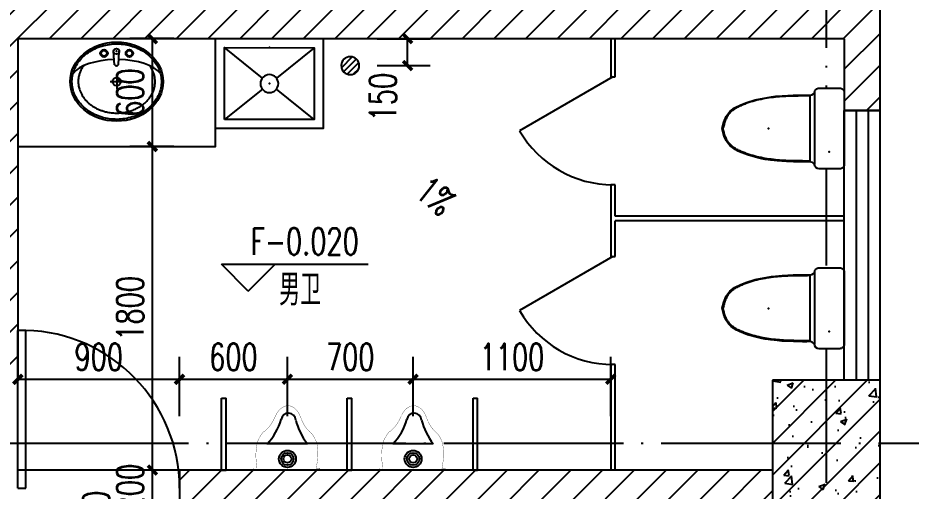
# Model space of a CAD drawing. Header units: millimetres. Extents: x -1048436 to -185795, y -983427 to 400387.
# Drawn here: x -616870 to -611897, y -724658 to -722026 of the extents above; entities that cross this region are included whole.
import ezdxf

# ---------------------------------------------------------------- set-up
doc = ezdxf.new("R2010")
doc.units = ezdxf.units.MM
doc.header["$LTSCALE"] = 500
doc.linetypes.add('DOTE', pattern=[2.42, 2, -0.2, 0.02, -0.2])
for name, color, linetype in [('COLUMN', 254, 'Continuous'), ('FUR', 55, 'Continuous'), ('PUB_DIM', 3, 'Continuous'), ('PUB_HATCH', 8, 'Continuous'), ('WINDOW', 4, 'Continuous'), ('建-填充', 9, 'Continuous'), ('建-墙', 254, 'Continuous'), ('建-墙-卫生间隔断', 220, 'Continuous'), ('建-文字', 4, 'Continuous'), ('建-洁具', 55, 'Continuous'), ('建-符号', 13, 'Continuous'), ('建-轴线', 16, 'DOTE'), ('建-门扇', 32, 'Continuous')]:
    doc.layers.add(name, color=color, linetype=linetype)
doc.styles.add('_TCH_DIM', font='SIMPLEX', dxfattribs={"bigfont": 'GBCBIG'})
doc.styles.add('_TCH_DIM_T3', font='SIMPLEX', dxfattribs={"width": 0.705882, "bigfont": 'GBCBIG'})
doc.styles.add('XD2008', font='xd-hzs.shx', dxfattribs={"width": 0.7, "bigfont": 'xd-hztxt.shx'})
doc.dimstyles.new('_TCH_ARCH&&50', dxfattribs={"dimtxt": 148.75, "dimasz": 50, "dimexe": 125, "dimexo": 150, "dimgap": 50, "dimtad": 1, "dimdec": 0, "dimzin": 0, "dimdsep": 46, "dimtxsty": '_TCH_DIM_T3', "dimblk": 'ARCHTICK', "dimcen": 0.09, "dimclrt": 7, "dimazin": 2, "dimtfac": 1, "dimtdec": 0, "dimtix": 1, "dimtmove": 2, "dimatfit": 3, "dimldrblk": 'ARCHTICK', "dimfxl": 1, "dimtolj": 1, "dimtzin": 0, "dimarcsym": 0})
pattern_1 = [(45, (0, 89.76), (-88.388383, 88.388383), [])]

# ---------------------------------------------------------------- blocks, each defined once
blk = doc.blocks.new('$lvtry$00000173')
at = {"color": 0}
for p, q in [((-10.7, -125), (-15.7, -50.1)), ((12, -125), (16, -50.1)), ((1.6, -177.1), (1.6, -260.4)), ((-35.1, -218.8), (40, -218.8))]:
    blk.add_line(p, q, dxfattribs=at)
for centre, radius in [((-69, -61.6), 20.6), ((-69, -61.6), 15.6), ((0.1, -50.1), 15.8), ((72.2, -61.6), 20.6), ((72.2, -61.6), 15.6), ((1.6, -218.8), 23.4)]:
    blk.add_circle(centre, radius, dxfattribs=at)
blk.add_arc((0.6, -116.9), 13.9, 215.486, 324.514, dxfattribs=at)
blk.add_ellipse((1.6, -218.8), major_axis=(-259, 0), ratio=0.848663, dxfattribs=at)
for start_param, end_param in [(4.764585, 5.931457), (3.493317, 4.671733)]:
    blk.add_ellipse((1.6, -214.5), major_axis=(-259, 0), ratio=0.459125, start_param=start_param, end_param=end_param, dxfattribs=at)
for points, knots in [([(-247.4, -218.8, 0), (-247.4, -226.1, 0), (-246.9, -233.4, 0), (-244.5, -252.6, 0), (-241.8, -264.5, 0), (-234, -287.6, 0), (-228.9, -298.9, 0), (-216.4, -320.7, 0), (-209.1, -331.1, 0), (-192.3, -350.8, 0), (-182.9, -360.1, 0), (-162.4, -377, 0), (-151.2, -384.8, 0), (-127.4, -398.6, 0), (-114.8, -404.6, 0), (-88.5, -414.7, 0), (-74.8, -418.8, 0), (-46.8, -424.9, 0), (-32.4, -426.9, 0), (-3.6, -428.9, 0), (11, -428.8, 0), (39.8, -426.4, 0), (54.1, -424.2, 0), (82, -417.7, 0), (95.6, -413.4, 0), (121.7, -402.9, 0), (134.2, -396.7, 0), (157.7, -382.6, 0), (168.7, -374.7, 0), (189, -357.5, 0), (198.2, -348.1, 0), (214.5, -328.2, 0), (221.7, -317.6, 0), (233.7, -295.7, 0), (238.6, -284.3, 0), (245.9, -261.1, 0), (248.4, -249.2, 0), (250.9, -225.2, 0), (250.9, -213.2, 0), (248.6, -189.2, 0), (246.1, -177.3, 0), (238.9, -154, 0), (234.1, -142.6, 0), (222.2, -120.6, 0), (215.1, -110.1, 0), (198.8, -90.1, 0), (189.6, -80.7, 0), (169.5, -63.4, 0), (158.5, -55.4, 0), (135.1, -41.2, 0), (122.6, -35, 0), (96.6, -24.4, 0), (83, -20.1, 0), (55.1, -13.5, 0), (40.8, -11.2, 0), (12, -8.8, 0), (-2.5, -8.6, 0), (-31.4, -10.4, 0), (-45.7, -12.4, 0), (-73.8, -18.4, 0), (-87.5, -22.5, 0), (-113.8, -32.5, 0), (-126.5, -38.5, 0), (-150.4, -52.2, 0), (-161.6, -59.9, 0), (-182.2, -76.8, 0), (-191.7, -86, 0), (-208.5, -105.6, 0), (-215.9, -116, 0), (-228.5, -137.8, 0), (-233.6, -149.1, 0), (-241.6, -172.2, 0), (-244.4, -184, 0), (-246.9, -203.6, 0), (-247.4, -211.2, 0), (-247.4, -218.8, 0)], [0, 0, 0, 0, 0.105369, 0.105369, 0.278747, 0.278747, 0.452125, 0.452125, 0.625504, 0.625504, 0.798882, 0.798882, 0.97226, 0.97226, 1.145639, 1.145639, 1.319017, 1.319017, 1.492395, 1.492395, 1.665774, 1.665774, 1.839152, 1.839152, 2.01253, 2.01253, 2.185909, 2.185909, 2.359287, 2.359287, 2.532665, 2.532665, 2.706044, 2.706044, 2.879422, 2.879422, 3.0528, 3.0528, 3.226179, 3.226179, 3.399557, 3.399557, 3.572935, 3.572935, 3.746313, 3.746313, 3.919692, 3.919692, 4.09307, 4.09307, 4.266448, 4.266448, 4.439827, 4.439827, 4.613205, 4.613205, 4.786583, 4.786583, 4.959962, 4.959962, 5.13334, 5.13334, 5.306718, 5.306718, 5.480097, 5.480097, 5.653475, 5.653475, 5.826853, 5.826853, 6.000232, 6.000232, 6.17361, 6.17361, 6.283185, 6.283185, 6.283185, 6.283185]), ([(-183.5, -131.4, 0), (-184.9, -133.4, 0), (-186.3, -135.4, 0), (-191.4, -143.3, 0), (-194.8, -149.3, 0), (-200.6, -161.5, 0), (-203.1, -167.7, 0), (-207.2, -180.3, 0), (-208.9, -186.7, 0), (-211.2, -199.2, 0), (-211.9, -205.4, 0), (-212.3, -214, 0), (-212.4, -216.4, 0), (-212.4, -218.8, 0), (-212.4, -225.2, 0), (-211.9, -231.7, 0), (-210, -246, 0), (-208.2, -253.8, 0), (-204.3, -266.5, 0), (-202.4, -271.5, 0), (-198.1, -281.4, 0), (-195.7, -286.3, 0), (-189.4, -297.6, 0), (-185.2, -304, 0), (-176, -316.2, 0), (-170.9, -322.2, 0), (-160.9, -332.4, 0), (-156.1, -336.8, 0), (-143.4, -347.4, 0), (-135.1, -353.3, 0), (-121.2, -361.8, 0), (-115.9, -364.8, 0), (-105.1, -370.2, 0), (-99.5, -372.8, 0), (-87.8, -377.6, 0), (-81.6, -379.8, 0), (-69, -383.8, 0), (-62.5, -385.6, 0), (-47.3, -389.1, 0), (-38.5, -390.6, 0), (-20.6, -392.8, 0), (-11.6, -393.4, 0), (6.5, -393.7, 0), (15.6, -393.3, 0), (33.6, -391.7, 0), (42.5, -390.5, 0), (59.4, -387.2, 0), (67.4, -385.2, 0), (83.1, -380.5, 0), (90.7, -377.7, 0), (105.6, -371.6, 0), (112.7, -368.2, 0), (126.6, -360.6, 0), (133.3, -356.5, 0), (146, -347.8, 0), (152, -343.1, 0), (163.2, -333.3, 0), (168.5, -328.1, 0), (178.3, -317.3, 0), (182.9, -311.7, 0), (190.4, -301, 0), (193.6, -296, 0), (200.4, -283.8, 0), (203.7, -276.5, 0), (208.6, -263.5, 0), (210.3, -257.8, 0), (213, -246.3, 0), (214.1, -240.5, 0), (215.6, -226.9, 0), (215.8, -219, 0), (215.1, -205.6, 0), (214.5, -200, 0), (212.5, -188.8, 0), (211.2, -183.3, 0), (206.3, -166.7, 0), (201.7, -155.9, 0), (193, -140.7, 0), (190, -136, 0), (186.8, -131.4, 0)], [5.740897, 5.740897, 5.740897, 5.740897, 5.780874, 5.780874, 5.896829, 5.896829, 6.012784, 6.012784, 6.128739, 6.128739, 6.240697, 6.240697, 6.283185, 6.283185, 6.283185, 6.399826, 6.399826, 6.5409, 6.5409, 6.634, 6.634, 6.7271, 6.7271, 6.852188, 6.852188, 6.977276, 6.977276, 7.077377, 7.077377, 7.229977, 7.229977, 7.317389, 7.317389, 7.404801, 7.404801, 7.497094, 7.497094, 7.589386, 7.589386, 7.712334, 7.712334, 7.835281, 7.835281, 7.958228, 7.958228, 8.081175, 8.081175, 8.194983, 8.194983, 8.30879, 8.30879, 8.422598, 8.422598, 8.537599, 8.537599, 8.6526, 8.6526, 8.767602, 8.767602, 8.884432, 8.884432, 8.982435, 8.982435, 9.119467, 9.119467, 9.224191, 9.224191, 9.328914, 9.328914, 9.470087, 9.470087, 9.571187, 9.571187, 9.672288, 9.672288, 9.874489, 9.874489, 9.967059, 9.967059, 9.967059, 9.967059])]:
    blk.add_open_spline(points, degree=3, knots=knots, dxfattribs=at)
for p in [(0.5, -49.9), (1.6, -218.8)]:
    blk.add_point(p, dxfattribs=at)
blk = doc.blocks.new('$lvtry$00000171')
h = blk.add_hatch()
h.set_pattern_fill('ANSI31', color=256, scale=15, style=0)
h.set_pattern_definition([(45, (0, 0), (-16.838, 16.838), [])])
h.paths.add_polyline_path([(35.4, 16.9, 0.162278), (7.1, 31), (-49.5, -25.6, 0.162278), (-35.4, -53.9)])
h.paths.add_polyline_path([(7.1, 31, 0.456412), (-50, -18.5, 0.035489), (-49.5, -25.6)])
h.paths.add_polyline_path([(49.5, -11.4, 0.162278), (35.4, 16.9), (-35.4, -53.9, 0.162278), (-7.1, -68)])
h.paths.add_polyline_path([(50, -18.5, 0.035489), (49.5, -11.4), (-7.1, -68, 0.456412)])
blk.add_circle((0, -18.5), 50)
blk = doc.blocks.new('M_E14')
blk.add_line((-116.4, -146.3), (109.4, -146.3))
at = {"const_width": 1.5}
for points in [[(-185, 0), (-185, -10), (-165, -10)], [(-185, 0), (185, 0), (185, -10), (165, -10)], [(-136.8, -207.1), (-146.1, -193.9), (-153.4, -182.2), (-159, -171.7), (-163.1, -162.3), (-166.1, -153.9), (-168.1, -146.2), (-169.4, -139.3), (-170.4, -132.8), (-171.2, -126.7), (-171.8, -120.8), (-172.4, -115.1), (-172.8, -109.5), (-173.1, -103.9), (-173.3, -98.1), (-173.3, -92.1), (-173.3, -85.9), (-173.2, -79.2), (-172.9, -71.9), (-172.3, -63.7), (-171.4, -54.4), (-170.1, -43.7), (-168.2, -31.4), (-165.8, -17.2), (-164.2, -9.1)], [(127.5, -214.6), (137.5, -201.9), (145.5, -190.6), (151.6, -180.4), (156.3, -171.3), (159.7, -163), (162.1, -155.5), (163.9, -148.7), (165.2, -142.3), (166.3, -136.2), (167.3, -130.4), (168.2, -124.7), (168.9, -119.1), (169.5, -113.5), (170, -107.8), (170.4, -101.8), (170.8, -95.6), (171, -88.9), (171.1, -81.6), (171, -73.4), (170.6, -64), (169.9, -53.3), (168.7, -40.9), (167.1, -26.6), (164.9, -10.1)], [(165.8, -14.5), (164.9, -8.9)], [(-137.4, -204.9), (-127.1, -213.8)], [(-130, -211.3), (-128.2, -212.9), (-120.3, -220.9), (-113.4, -228.7), (-107.4, -236.3), (-102.1, -243.8), (-97.5, -251.3), (-93.4, -258.7), (-89.7, -266.2), (-86.2, -273.6), (-83.1, -280.9), (-80.1, -288.1), (-77.2, -295.1), (-74.4, -301.8), (-71.5, -308.2), (-68.5, -314.2), (-65.3, -319.8), (-62, -324.9), (-58.5, -329.6), (-54.8, -334), (-51, -338), (-47, -341.6), (-42.9, -344.9), (-38.6, -347.9), (-34.2, -350.5), (-29.7, -352.9), (-25.1, -354.9), (-20.3, -356.6), (-15.4, -358), (-10.4, -359), (-5.3, -359.6), (-0.1, -359.8), (0.3, -359.8)], [(120.4, -218.3), (118.6, -219.8), (110.3, -227.4), (102.9, -234.8), (96.5, -242), (90.8, -249.3), (85.8, -256.4), (81.2, -263.6), (77.1, -270.9), (73.3, -278.1), (69.7, -285.2), (66.3, -292.2), (63, -299), (59.8, -305.6), (56.6, -311.8), (53.3, -317.6), (49.8, -323), (46.2, -328), (42.4, -332.5), (38.5, -336.6), (34.4, -340.4), (30.3, -343.8), (26, -346.8), (21.5, -349.6), (17, -352), (12.3, -354.1), (7.6, -355.8), (2.7, -357.3), (-0.9, -358.1)], [(128.6, -211.6), (117.5, -220.5)]]:
    blk.add_lwpolyline(points, dxfattribs=at)
for radius in [47.3, 34.6, 22.1]:
    blk.add_circle((-4.2, -61.9), radius)
for centre, radius, start, end in [((-386.5, -362.7), 346.2, 14.0616, 38.7001), ((330.9, -365.6), 311.8, 135.2868, 164.3913), ((-9.9, -276), 40.9, 183.6565, 351.9398)]:
    blk.add_arc(centre, radius, start, end)
at = {"width": 0.8, "flags": 9}
for tag in ['XSIZE', 'YSIZE']:
    blk.add_attdef(tag, (0, 0), '', height=0.5, dxfattribs=at)
blk = doc.blocks.new('$lvtry$00000208')
blk.add_wipeout([(200.2, 0), (217.7, -7.3), (224.5, -20), (225, -140), (217.7, -157.7), (200, -165), (188, -180.1), (185.5, -191.7), (186.1, -199.2), (185.6, -242.1), (185.1, -284.9), (183.7, -315.7), (182.4, -346.5), (179.3, -382.8), (168.1, -450.9), (159.5, -496.4), (138.9, -559.5), (114.6, -610.4), (94.2, -636.8), (66.8, -657.5), (34.6, -670.7), (0, -680), (-67, -657.4), (-112, -614.9), (-138.2, -560.6), (-155, -510.1), (-165.5, -470.6), (-174, -424.2), (-181.2, -360.8), (-183.8, -321.9), (-184.5, -300), (-185.5, -257), (-185.9, -220), (-186, -208), (-185.7, -199.9), (-185.5, -191.7), (-189.6, -176.6), (-200.1, -165), (-217.7, -157.6), (-225, -140), (-225, -82.5), (-225, -25), (-217.7, -7.3), (-200, 0)])
at = {"color": 0, "ltscale": 100}
for p, q in [((200, -165), (-200, -165)), ((185.5, -191.7), (-185.5, -191.7))]:
    blk.add_line(p, q, dxfattribs=at)
blk.add_lwpolyline([(186.1, -199.2, -0.296302), (200, -165, 0.414214), (225, -140), (225, -25, 0.414214), (200, 0), (-200, 0, 0.414214), (-225, -25), (-225, -140, 0.413282), (-200.1, -165, -0.238932), (-185.5, -191.7), (-186, -208), (-185.9, -231.9), (-185.1, -282.1), (-183.8, -321.9), (-182.2, -348.1), (-180.2, -373.5), (-176.3, -408.9), (-171.7, -439.4), (-168, -459.4), (-163.1, -481.8), (-146.9, -538.4), (-129.4, -582.8, 0.10752), (-88.2, -642.6, 0.100512), (-43.3, -667.8), (0, -680), (34.6, -670.7), (66.8, -657.5), (94.2, -636.8), (114.6, -610.4), (132.4, -576.2), (145.4, -542.8), (159.5, -496.4), (176.8, -405.4), (179.3, -382.8), (182.4, -346.5), (185.1, -284.9)], format="xyb", close=True)
blk.add_lwpolyline([(186, -202.3), (186.1, -199.2)])
for points in [[(-181, -190.8), (-180.9, -229.9), (-180.8, -260.7), (-179, -322.1), (-177.4, -352.7), (-171.1, -413.8), (-166.5, -444.3), (-156.2, -489.8), (-152.2, -504.9), (-145.2, -527.6), (-142.8, -535.2), (-138.8, -546.5), (-137.4, -550.3), (-134.6, -557.8), (-133.1, -561.5), (-128.5, -572.7), (-125.3, -580.1), (-118.3, -594.3), (-114.5, -601.1), (-106.4, -614.1), (-102, -620.3), (-92.6, -631.6), (-87.5, -636.7), (-79.3, -643.6), (-76.4, -645.7), (-70.5, -649.7), (-67.5, -651.5), (-61.1, -654.9), (-57.8, -656.5), (-51, -659.5), (-47.6, -660.9), (-36.9, -664.8), (-29.5, -667.1), (-14.3, -671.3), (-6.6, -673.2), (1.2, -675.1)], [(181.4, -191.4), (180.9, -229.9), (180.8, -260.7), (179, -322.1), (177.4, -352.7), (171.1, -413.8), (166.5, -444.3), (156.2, -489.8), (152.2, -504.9), (145.2, -527.6), (142.8, -535.2), (138.8, -546.5), (137.4, -550.3), (134.6, -557.8), (133.1, -561.5), (128.5, -572.7), (125.3, -580.1), (118.3, -594.3), (114.5, -601.1), (106.4, -614.1), (102, -620.3), (92.6, -631.6), (87.5, -636.7), (79.3, -643.6), (76.4, -645.7), (70.5, -649.7), (67.5, -651.5), (61.1, -654.9), (57.8, -656.5), (51, -659.5), (47.6, -660.9), (36.9, -664.8), (29.5, -667.1), (14.3, -671.3), (6.6, -673.2), (-1.2, -675.1)]]:
    blk.add_open_spline(points, degree=3, knots=[0, 0, 0, 0, 92.762674, 92.762674, 185.525347, 185.525347, 278.288021, 278.288021, 324.669358, 324.669358, 347.860026, 347.860026, 359.45536, 359.45536, 371.050694, 371.050694, 394.241363, 394.241363, 417.432031, 417.432031, 440.6227, 440.6227, 463.813368, 463.813368, 475.408702, 475.408702, 487.004036, 487.004036, 498.599371, 498.599371, 510.194705, 510.194705, 533.385373, 533.385373, 556.576042, 556.576042, 556.576042, 556.576042], dxfattribs=at)
at = {"color": 0}
for p in [(-129.3, -83.1), (-0.7, -421)]:
    blk.add_point(p, dxfattribs=at)
blk = doc.blocks.new('_ArchTick')
at = {"color": 0, "linetype": 'ByBlock', "const_width": 0.4}
blk.add_lwpolyline([(-0.5, -0.5), (0.5, 0.5)], dxfattribs=at)
blk = doc.blocks.new('*D2183')
at = {"layer": 'Defpoints', "color": 0, "transparency": 16777216}
for p in [(-615019.4, -722141.2), (-614700, -722141.2), (-615019.4, -722291.3)]:
    blk.add_point(p, dxfattribs=at)
at = {"layer": 'PUB_DIM', "color": 0, "lineweight": -2, "transparency": 16777216}
for p, q in [((-614869.4, -722141.2), (-614575, -722141.2)), ((-614700, -722291.3), (-614700, -722141.2)), ((-614869.4, -722291.3), (-614575, -722291.3))]:
    blk.add_line(p, q, dxfattribs=at)
at = {"layer": 'PUB_DIM', "color": 0, "lineweight": -2, "transparency": 16777216, "xscale": 50, "yscale": 50, "zscale": 50}
for p, rotation in [((-614700, -722141.2), 90), ((-614700, -722291.3), 270)]:
    blk.add_blockref('_ArchTick', p, dxfattribs=dict(at, rotation=rotation))
at = {"layer": 'PUB_DIM', "color": 7, "transparency": 16777216, "insert": (-614837.5, -722466.3), "char_height": 148.75, "attachment_point": 5, "rotation": 90, "style": '_TCH_DIM_T3'}
blk.add_mtext('\\A1;150', dxfattribs=at)
blk = doc.blocks.new('*D2184')
at = {"layer": 'Defpoints', "color": 0, "transparency": 16777216}
for p in [(-616120.7, -722141.1), (-615851.3, -722141.1), (-615851.3, -722741.2)]:
    blk.add_point(p, dxfattribs=at)
at = {"layer": 'PUB_DIM', "color": 0, "lineweight": -2, "transparency": 16777216}
for p, q in [((-616001.3, -722141.1), (-616245.7, -722141.1)), ((-616120.7, -722741.2), (-616120.7, -722141.1)), ((-616001.3, -722741.2), (-616245.7, -722741.2))]:
    blk.add_line(p, q, dxfattribs=at)
at = {"layer": 'PUB_DIM', "color": 0, "lineweight": -2, "transparency": 16777216, "xscale": 50, "yscale": 50, "zscale": 50}
for p, rotation in [((-616120.7, -722141.1), 90), ((-616120.7, -722741.2), 270)]:
    blk.add_blockref('_ArchTick', p, dxfattribs=dict(at, rotation=rotation))
at = {"layer": 'PUB_DIM', "color": 7, "transparency": 16777216, "insert": (-616245.1, -722441.1), "char_height": 148.75, "attachment_point": 5, "rotation": 90, "style": '_TCH_DIM_T3'}
blk.add_mtext('\\A1;600', dxfattribs=at)
blk = doc.blocks.new('*D2185')
at = {"layer": 'Defpoints', "color": 0, "transparency": 16777216}
for p in [(-616120.7, -722741.2), (-615851.3, -722741.2), (-615851.3, -724541.2)]:
    blk.add_point(p, dxfattribs=at)
at = {"layer": 'PUB_DIM', "color": 0, "lineweight": -2, "transparency": 16777216}
for p, q in [((-616001.3, -722741.2), (-616245.7, -722741.2)), ((-616120.7, -724541.2), (-616120.7, -722741.2)), ((-616001.3, -724541.2), (-616245.7, -724541.2))]:
    blk.add_line(p, q, dxfattribs=at)
at = {"layer": 'PUB_DIM', "color": 0, "lineweight": -2, "transparency": 16777216, "xscale": 50, "yscale": 50, "zscale": 50}
for p, rotation in [((-616120.7, -722741.2), 90), ((-616120.7, -724541.2), 270)]:
    blk.add_blockref('_ArchTick', p, dxfattribs=dict(at, rotation=rotation))
at = {"layer": 'PUB_DIM', "color": 7, "transparency": 16777216, "insert": (-616245.1, -723641.2), "char_height": 148.75, "attachment_point": 5, "rotation": 90, "style": '_TCH_DIM_T3'}
blk.add_mtext('\\A1;1800', dxfattribs=at)
blk = doc.blocks.new('*D2186')
at = {"layer": 'Defpoints', "color": 0, "transparency": 16777216}
for p in [(-616120.7, -724541.2), (-615851.3, -724541.2), (-615851.3, -724741.2)]:
    blk.add_point(p, dxfattribs=at)
at = {"layer": 'PUB_DIM', "color": 0, "lineweight": -2, "transparency": 16777216}
for p, q in [((-616120.7, -724541.2), (-616120.7, -724491.2)), ((-616001.3, -724541.2), (-616245.7, -724541.2)), ((-616120.7, -724741.2), (-616120.7, -724541.2)), ((-616001.3, -724741.2), (-616245.7, -724741.2)), ((-616120.7, -724741.2), (-616120.7, -724791.2))]:
    blk.add_line(p, q, dxfattribs=at)
at = {"layer": 'PUB_DIM', "color": 0, "lineweight": -2, "transparency": 16777216, "xscale": 50, "yscale": 50, "zscale": 50}
for p, rotation in [((-616120.7, -724541.2), 270), ((-616120.7, -724741.2), 90)]:
    blk.add_blockref('_ArchTick', p, dxfattribs=dict(at, rotation=rotation))
at = {"layer": 'PUB_DIM', "color": 7, "transparency": 16777216, "insert": (-616245.1, -724641.2), "char_height": 148.75, "attachment_point": 5, "rotation": 90, "style": '_TCH_DIM_T3'}
blk.add_mtext('\\A1;200', dxfattribs=at)
blk = doc.blocks.new('*D2187')
at = {"layer": 'Defpoints', "color": 0, "transparency": 16777216}
for p in [(-616120.7, -724741.2), (-615851.3, -724741.2), (-615851.3, -724841.2)]:
    blk.add_point(p, dxfattribs=at)
at = {"layer": 'PUB_DIM', "color": 0, "lineweight": -2, "transparency": 16777216}
for p, q in [((-616120.7, -724741.2), (-616120.7, -724691.2)), ((-616001.3, -724741.2), (-616245.7, -724741.2)), ((-616120.7, -724841.2), (-616120.7, -724741.2)), ((-616001.3, -724841.2), (-616245.7, -724841.2)), ((-616120.7, -724841.2), (-616120.7, -724891.2))]:
    blk.add_line(p, q, dxfattribs=at)
at = {"layer": 'PUB_DIM', "color": 0, "lineweight": -2, "transparency": 16777216, "xscale": 50, "yscale": 50, "zscale": 50}
for p, rotation in [((-616120.7, -724741.2), 270), ((-616120.7, -724841.2), 90)]:
    blk.add_blockref('_ArchTick', p, dxfattribs=dict(at, rotation=rotation))
at = {"layer": 'PUB_DIM', "color": 7, "transparency": 16777216, "insert": (-616433.2, -724791.2), "char_height": 148.75, "attachment_point": 5, "rotation": 90, "style": '_TCH_DIM_T3'}
blk.add_mtext('\\A1;100', dxfattribs=at)
blk = doc.blocks.new('*D2191')
at = {"layer": 'Defpoints', "color": 0, "transparency": 16777216}
for p in [(-615969.5, -724035.8), (-616869.5, -724391), (-615969.5, -724391)]:
    blk.add_point(p, dxfattribs=at)
at = {"layer": 'PUB_DIM', "color": 0, "lineweight": -2, "transparency": 16777216}
for p, q in [((-616869.5, -724241), (-616869.5, -723910.8)), ((-615969.5, -724241), (-615969.5, -723910.8)), ((-616869.5, -724035.8), (-615969.5, -724035.8))]:
    blk.add_line(p, q, dxfattribs=at)
at = {"layer": 'PUB_DIM', "color": 0, "lineweight": -2, "transparency": 16777216, "xscale": 50, "yscale": 50, "zscale": 50, "rotation": 180}
blk.add_blockref('_ArchTick', (-616869.5, -724035.8), dxfattribs=at)
at = {"layer": 'PUB_DIM', "color": 0, "lineweight": -2, "transparency": 16777216, "xscale": 50, "yscale": 50, "zscale": 50}
blk.add_blockref('_ArchTick', (-615969.5, -724035.8), dxfattribs=at)
at = {"layer": 'PUB_DIM', "color": 7, "transparency": 16777216, "insert": (-616419.5, -723911.4), "char_height": 148.75, "attachment_point": 5, "style": '_TCH_DIM_T3'}
blk.add_mtext('\\A1;900', dxfattribs=at)
blk = doc.blocks.new('*D2192')
at = {"layer": 'Defpoints', "color": 0, "transparency": 16777216}
for p in [(-615369.1, -724035.8), (-615969.5, -724391), (-615369.1, -724391)]:
    blk.add_point(p, dxfattribs=at)
at = {"layer": 'PUB_DIM', "color": 0, "lineweight": -2, "transparency": 16777216}
for p, q in [((-615969.5, -724241), (-615969.5, -723910.8)), ((-615369.1, -724241), (-615369.1, -723910.8)), ((-615969.5, -724035.8), (-615369.1, -724035.8))]:
    blk.add_line(p, q, dxfattribs=at)
at = {"layer": 'PUB_DIM', "color": 0, "lineweight": -2, "transparency": 16777216, "xscale": 50, "yscale": 50, "zscale": 50, "rotation": 180}
blk.add_blockref('_ArchTick', (-615969.5, -724035.8), dxfattribs=at)
at = {"layer": 'PUB_DIM', "color": 0, "lineweight": -2, "transparency": 16777216, "xscale": 50, "yscale": 50, "zscale": 50}
blk.add_blockref('_ArchTick', (-615369.1, -724035.8), dxfattribs=at)
at = {"layer": 'PUB_DIM', "color": 7, "transparency": 16777216, "insert": (-615669.3, -723911.4), "char_height": 148.75, "attachment_point": 5, "style": '_TCH_DIM_T3'}
blk.add_mtext('\\A1;600', dxfattribs=at)
blk = doc.blocks.new('*D2193')
at = {"layer": 'Defpoints', "color": 0, "transparency": 16777216}
for p in [(-614669.1, -724035.8), (-615369.1, -724391), (-614669.1, -724391)]:
    blk.add_point(p, dxfattribs=at)
at = {"layer": 'PUB_DIM', "color": 0, "lineweight": -2, "transparency": 16777216}
for p, q in [((-615369.1, -724241), (-615369.1, -723910.8)), ((-614669.1, -724241), (-614669.1, -723910.8)), ((-615369.1, -724035.8), (-614669.1, -724035.8))]:
    blk.add_line(p, q, dxfattribs=at)
at = {"layer": 'PUB_DIM', "color": 0, "lineweight": -2, "transparency": 16777216, "xscale": 50, "yscale": 50, "zscale": 50, "rotation": 180}
blk.add_blockref('_ArchTick', (-615369.1, -724035.8), dxfattribs=at)
at = {"layer": 'PUB_DIM', "color": 0, "lineweight": -2, "transparency": 16777216, "xscale": 50, "yscale": 50, "zscale": 50}
blk.add_blockref('_ArchTick', (-614669.1, -724035.8), dxfattribs=at)
at = {"layer": 'PUB_DIM', "color": 7, "transparency": 16777216, "insert": (-615019.1, -723911.4), "char_height": 148.75, "attachment_point": 5, "style": '_TCH_DIM_T3'}
blk.add_mtext('\\A1;700', dxfattribs=at)
blk = doc.blocks.new('*D2194')
at = {"layer": 'Defpoints', "color": 0, "transparency": 16777216}
for p in [(-613569.5, -724035.8), (-614669.1, -724391), (-613569.5, -724391)]:
    blk.add_point(p, dxfattribs=at)
at = {"layer": 'PUB_DIM', "color": 0, "lineweight": -2, "transparency": 16777216}
for p, q in [((-614669.1, -724241), (-614669.1, -723910.8)), ((-613569.5, -724241), (-613569.5, -723910.8)), ((-614669.1, -724035.8), (-613569.5, -724035.8))]:
    blk.add_line(p, q, dxfattribs=at)
at = {"layer": 'PUB_DIM', "color": 0, "lineweight": -2, "transparency": 16777216, "xscale": 50, "yscale": 50, "zscale": 50, "rotation": 180}
blk.add_blockref('_ArchTick', (-614669.1, -724035.8), dxfattribs=at)
at = {"layer": 'PUB_DIM', "color": 0, "lineweight": -2, "transparency": 16777216, "xscale": 50, "yscale": 50, "zscale": 50}
blk.add_blockref('_ArchTick', (-613569.5, -724035.8), dxfattribs=at)
at = {"layer": 'PUB_DIM', "color": 7, "transparency": 16777216, "insert": (-614119.3, -723911.4), "char_height": 148.75, "attachment_point": 5, "style": '_TCH_DIM_T3'}
blk.add_mtext('\\A1;1100', dxfattribs=at)
blk = doc.blocks.new('$lvtry$00000191')
at = {"color": 0}
blk.add_wipeout([(300, -500), (300, 0), (-300, 0), (-300, -500)], dxfattribs=at)
for p, q in [((-250, -50), (-39, -218.8)), ((39, -218.8), (250, -50)), ((-250, -450), (-39, -281.2)), ((39, -281.2), (250, -450))]:
    blk.add_line(p, q, dxfattribs=at)
for points in [[(300, -500), (300, 0), (-300, 0), (-300, -500)], [(250, -450), (250, -50), (-250, -50), (-250, -450)]]:
    blk.add_lwpolyline(points, close=True, dxfattribs=at)
blk.add_circle((0, -250), 50, dxfattribs=at)
for p in [(0, -50), (0, -250)]:
    blk.add_point(p, dxfattribs=at)

msp = doc.modelspace()

# ---------------------------------------------------------------- hatches: boundary and pattern name
at = {"layer": 'PUB_HATCH'}
h = msp.add_hatch(dxfattribs=at)
h.set_pattern_fill('钢筋混凝土', color=256, scale=50, style=0)
h.set_pattern_definition([(45, (0, 0), (-88.388348, 88.388348), []), (50, (0, 0), (358.63009, -31.37607), [37.5, -412.5]), (355, (0, 0), (-69.37567, 376.09607), [30, -330]), (100.4514, (29.9, -2.6), (289.25469, 344.71977), [31.8701, -350.57106]), (46.1842, (0, 100), (533.62052, -82.7595), [56.25, -618.75]), (96.6356, (44.47, 93.1), (467.33135, 487.05894), [47.80514, -525.8565]), (351.1842, (0, 100), (467.33097, 487.0593), [45, -495]), (21, (50, 75), (298.45353, -201.309445), [37.5, -412.5]), (326, (50, 75), (121.65767, 362.57502), [30, -330]), (71.4514, (74.87, 58.22), (420.11131, 161.26525), [31.8701, -350.57106]), (37.5, (0, 0), (6.079928, 166.446927), [0, -326, 0, -335, 0, -331.25]), (7.5, (0, 0), (131.53477, 197.205856), [0, -191, 0, -318.5, 0, -126.25]), (327.5, (-111.5, 0), (266.911218, -11.277436), [0, -125, 0, -390, 0, -517.5]), (317.5, (-161.5, 0), (291.593085, 50.05249), [0, -162.5, 0, -259, 0, -367.5])])
h.paths.add_polyline_path([(-612669.5, -724041.2), (-612669.5, -724741.2), (-612069.5, -724741.2), (-612069.5, -724041.2)])
at = {"layer": '建-填充'}
h = msp.add_hatch(dxfattribs=at)
h.set_pattern_fill('普通砖', color=256, scale=50, style=0)
h.set_pattern_definition(pattern_1)
h.paths.add_polyline_path([(-617069.5, -724041.2), (-616869.5, -724041.2), (-616869.5, -722141.2), (-617069.5, -721941.2)])
h = msp.add_hatch(dxfattribs=at)
h.set_pattern_fill('普通砖', color=256, scale=50, style=0)
h.set_pattern_definition(pattern_1)
h.paths.add_polyline_path([(-615869.2, -724541.2), (-615969.5, -724541.2), (-615969.5, -724741.2), (-615869.2, -724741.2), (-615835.8, -724674.5)])
h = msp.add_hatch(dxfattribs=at)
h.set_pattern_fill('普通砖', color=256, scale=50, style=0)
h.set_pattern_definition(pattern_1)
h.paths.add_polyline_path([(-613557, -724741.2), (-613557, -724541.2), (-615869.2, -724541.2), (-615835.8, -724674.5), (-615769.2, -724741.2)])
h = msp.add_hatch(dxfattribs=at)
h.set_pattern_fill('普通砖', color=256, scale=50, style=0)
h.set_pattern_definition(pattern_1)
h.paths.add_polyline_path([(-612669.5, -724741.2), (-612669.5, -724541.2), (-613557, -724541.2), (-613557, -724741.2)])

# ---------------------------------------------------------------- linework, layer by layer
at = {"layer": 'COLUMN'}
for p, q in [((-612669.5, -724041.2), (-612669.5, -724741.2)), ((-612069.5, -724041.2), (-612669.5, -724041.2)), ((-612069.5, -724741.2), (-612069.5, -724041.2))]:
    msp.add_line(p, q, dxfattribs=at)
at = {"layer": 'WINDOW'}
for p, q in [((-612202.8, -722541.2), (-612202.8, -724041.2)), ((-612136.2, -722541.2), (-612136.2, -724041.2)), ((-612069.5, -724041.2), (-612069.5, -722541.2)), ((-612069.5, -724041.2), (-612269.5, -724041.2))]:
    msp.add_line(p, q, dxfattribs=at)
at = {"layer": '建-墙'}
for p, q in [((-612069.5, -722541.2), (-612069.5, -721941.2)), ((-616869.5, -722141.2), (-616869.5, -724041.2)), ((-615869.2, -724541.2), (-615969.5, -724541.2)), ((-615969.5, -724541.2), (-615969.5, -724741.2)), ((-613557, -724541.2), (-615869.2, -724541.2)), ((-612669.5, -724541.2), (-613557, -724541.2))]:
    msp.add_line(p, q, dxfattribs=at)
at = {"layer": '建-墙-卫生间隔断'}
for p, q in [((-613569.5, -722141.2), (-613569.5, -722353.7)), ((-613544.5, -722141.2), (-613569.5, -722141.2)), ((-613544.5, -722353.7), (-613544.5, -722141.2)), ((-613557, -722353.7), (-614076.6, -722653.7)), ((-613569.5, -722353.7), (-613544.5, -722353.7)), ((-613544.5, -722953.7), (-613569.5, -722953.7)), ((-613569.5, -722953.7), (-613569.5, -723141.2)), ((-613544.5, -723128.7), (-613544.5, -722953.7)), ((-613569.5, -723141.2), (-613569.5, -723353.7)), ((-612269.5, -723128.7), (-613544.5, -723128.7)), ((-612269.5, -723153.7), (-613544.5, -723153.7)), ((-613544.5, -723353.7), (-613544.5, -723153.7)), ((-612269.5, -723153.7), (-612269.5, -723128.7)), ((-613557, -723353.7), (-614076.6, -723653.7)), ((-613569.5, -723353.7), (-613544.5, -723353.7)), ((-613544.5, -723953.7), (-613569.5, -723953.7)), ((-613569.5, -723953.7), (-613569.5, -724541.2)), ((-613544.5, -724541.2), (-613544.5, -723953.7)), ((-615735.8, -724540.9), (-615735.8, -724140.9)), ((-615735.8, -724140.9), (-615710.8, -724140.9)), ((-615710.8, -724540.9), (-615710.8, -724140.9)), ((-615035.8, -724540.9), (-615035.8, -724140.9)), ((-615035.8, -724140.9), (-615010.8, -724140.9)), ((-615010.8, -724540.9), (-615010.8, -724140.9)), ((-614335.8, -724540.9), (-614335.8, -724140.9)), ((-614335.8, -724140.9), (-614310.8, -724140.9)), ((-614310.8, -724540.9), (-614310.8, -724140.9)), ((-615735.8, -724540.9), (-615710.8, -724540.9)), ((-615035.8, -724540.9), (-615010.8, -724540.9)), ((-614335.8, -724540.9), (-614310.8, -724540.9))]:
    msp.add_line(p, q, dxfattribs=at)
for centre in [(-613557, -722353.7), (-613557, -723353.7)]:
    msp.add_arc(centre, 600, 210, 270, dxfattribs=at)
at = {"layer": '建-洁具'}
msp.add_lwpolyline([(-616869.5, -722141.2), (-616869.5, -722741.2), (-615769.5, -722741.2), (-615769.5, -722141.2)], close=True, dxfattribs=at)
at = {"layer": '建-符号'}
for p, q in [((-615586.9, -723545.7), (-615736.9, -723395.7)), ((-615736.9, -723395.7), (-614919.9, -723395.7)), ((-615586.9, -723545.7), (-615436.9, -723395.7))]:
    msp.add_line(p, q, dxfattribs=at)
msp.add_lwpolyline([(-614244.6, -723420, 0, 0, 0), (-614908.9, -722886.3, 40, 0, 0), (-615025.8, -722792.3, 0, 0, 0)], format="xyseb", dxfattribs=at)
at = {"layer": '建-轴线'}
for points in [[(-612369.5, -721192.2), (-612369.5, -727239.2)], [(-618129.1, -724391.2), (-611153.8, -724391.2)]]:
    msp.add_lwpolyline(points, dxfattribs=at)
at = {"layer": '建-门扇'}
for p, q in [((-616824.5, -723763.7), (-616869.5, -723763.7)), ((-616869.5, -724641.2), (-616869.5, -723763.7)), ((-616824.5, -724641.2), (-616824.5, -723763.7)), ((-615969.5, -724541.2), (-616869.5, -724541.2)), ((-616869.5, -724641.2), (-616824.5, -724641.2))]:
    msp.add_line(p, q, dxfattribs=at)
msp.add_arc((-616847, -724641.2), 877.5, 360, 88.5307, dxfattribs=at)

# ---------------------------------------------------------------- block references
at = {"layer": 'FUR', "rotation": 180.0096492558204}
for p in [(-615373.3, -724540.9), (-614673.3, -724540.9)]:
    msp.add_blockref('M_E14', p, dxfattribs=at)
at = {"layer": '建-洁具', "xscale": -1, "yscale": -1, "rotation": 179.9903516327719}
msp.add_blockref('$lvtry$00000173', (-616321, -722161.3), dxfattribs=at)
at = {"layer": '建-洁具', "xscale": -1, "rotation": 269.9903516327721}
msp.add_blockref('$lvtry$00000171', (-615000.9, -722291.3), dxfattribs=at)

# ---------------------------------------------------------------- texts
at = {"layer": '建-文字', "style": '_TCH_DIM', "width": 0.705882}
msp.add_text('1%', height=148.75, rotation=321.2202, dxfattribs=at).set_placement((-614668.6, -723012))
at = {"layer": '建-文字'}
for s, height, style, width, p in [('F-0.020', 148.75, '_TCH_DIM', 0.705882, (-615574.9, -723343.2)), ('男卫', 175, 'XD2008', 0.7, (-615414.9, -723625.5))]:
    msp.add_text(s, height=height, dxfattribs=dict(at, style=style, width=width)).set_placement(p)

# ---------------------------------------------------------------- dimensions: what is measured, and where the dimension line sits
at = {"layer": 'PUB_DIM'}
for p1, p2, distance, picture, middle in [((-615851.3, -722741.2), (-615851.3, -722141.1), 269.4, '*D2184', (-616245.1, -722441.1)), ((-615851.3, -724541.2), (-615851.3, -722741.2), 269.4, '*D2185', (-616245.1, -723641.2)), ((-616869.5, -724391), (-615969.5, -724391), 355.2, '*D2191', (-616419.5, -723911.4)), ((-615969.5, -724391), (-615369.1, -724391), 355.2, '*D2192', (-615669.3, -723911.4)), ((-615369.1, -724391), (-614669.1, -724391), 355.2, '*D2193', (-615019.1, -723911.4)), ((-614669.1, -724391), (-613569.5, -724391), 355.2, '*D2194', (-614119.3, -723911.4)), ((-615851.3, -724741.2), (-615851.3, -724541.2), 269.4, '*D2186', (-616245.1, -724641.2))]:
    dim = msp.add_aligned_dim(p1=p1, p2=p2, distance=distance, dimstyle='_TCH_ARCH&&50', dxfattribs=at)
    dim.commit()
    dim.dimension.update_dxf_attribs({"geometry": picture, "text_midpoint": middle})
for base, p1, p2, picture, middle in [((-614700, -722141.2), (-615019.4, -722291.3), (-615019.4, -722141.2), '*D2183', (-614837.5, -722466.3)), ((-616120.7, -724741.2), (-615851.3, -724841.2), (-615851.3, -724741.2), '*D2187', (-616433.2, -724791.2))]:
    dim = msp.add_linear_dim(base=base, p1=p1, p2=p2, angle=90, dimstyle='_TCH_ARCH&&50', dxfattribs=at)
    dim.commit()
    dim.dimension.update_dxf_attribs({"geometry": picture, "text_midpoint": middle, "dimtype": 129})

# ---------------------------------------------------------------- next in the draw order: block references
at = {"layer": '建-洁具'}
for name, p, yscale, rotation in [('$lvtry$00000191', (-615469.4, -722141.2), -1, 179.9903507877226), ('$lvtry$00000208', (-612269.5, -722640.8), -0.9999999999999998, 89.99035001014772), ('$lvtry$00000208', (-612269.5, -723640.8), -0.9999999999999998, 89.99035001014772)]:
    msp.add_blockref(name, p, dxfattribs=dict(at, yscale=yscale, rotation=rotation))

# ---------------------------------------------------------------- next in the draw order: hatches: boundary and pattern name
at = {"layer": '建-填充'}
h = msp.add_hatch(dxfattribs=at)
h.set_pattern_fill('普通砖', color=256, scale=50, style=0)
h.set_pattern_definition(pattern_1)
h.paths.add_polyline_path([(-612269.5, -722141.2), (-612069.5, -721941.2), (-617069.5, -721941.2), (-616869.5, -722141.2)])
h = msp.add_hatch(dxfattribs=at)
h.set_pattern_fill('普通砖', color=256, scale=50, style=0)
h.set_pattern_definition(pattern_1)
h.paths.add_polyline_path([(-612269.5, -722141.2), (-612269.5, -722541.2), (-612069.5, -722541.2), (-612069.5, -721941.2)])

# ---------------------------------------------------------------- next in the draw order: linework, layer by layer
at = {"layer": 'WINDOW'}
for p in [(-612269.5, -724041.2), (-612069.5, -722541.2)]:
    msp.add_line(p, (-612269.5, -722541.2), dxfattribs=at)
at = {"layer": '建-墙'}
for p, q in [((-612269.5, -722141.2), (-616869.5, -722141.2)), ((-612269.5, -722141.2), (-612269.5, -722541.2)), ((-612269.5, -722541.2), (-612069.5, -722541.2))]:
    msp.add_line(p, q, dxfattribs=at)

doc.saveas('drawing.dxf')
